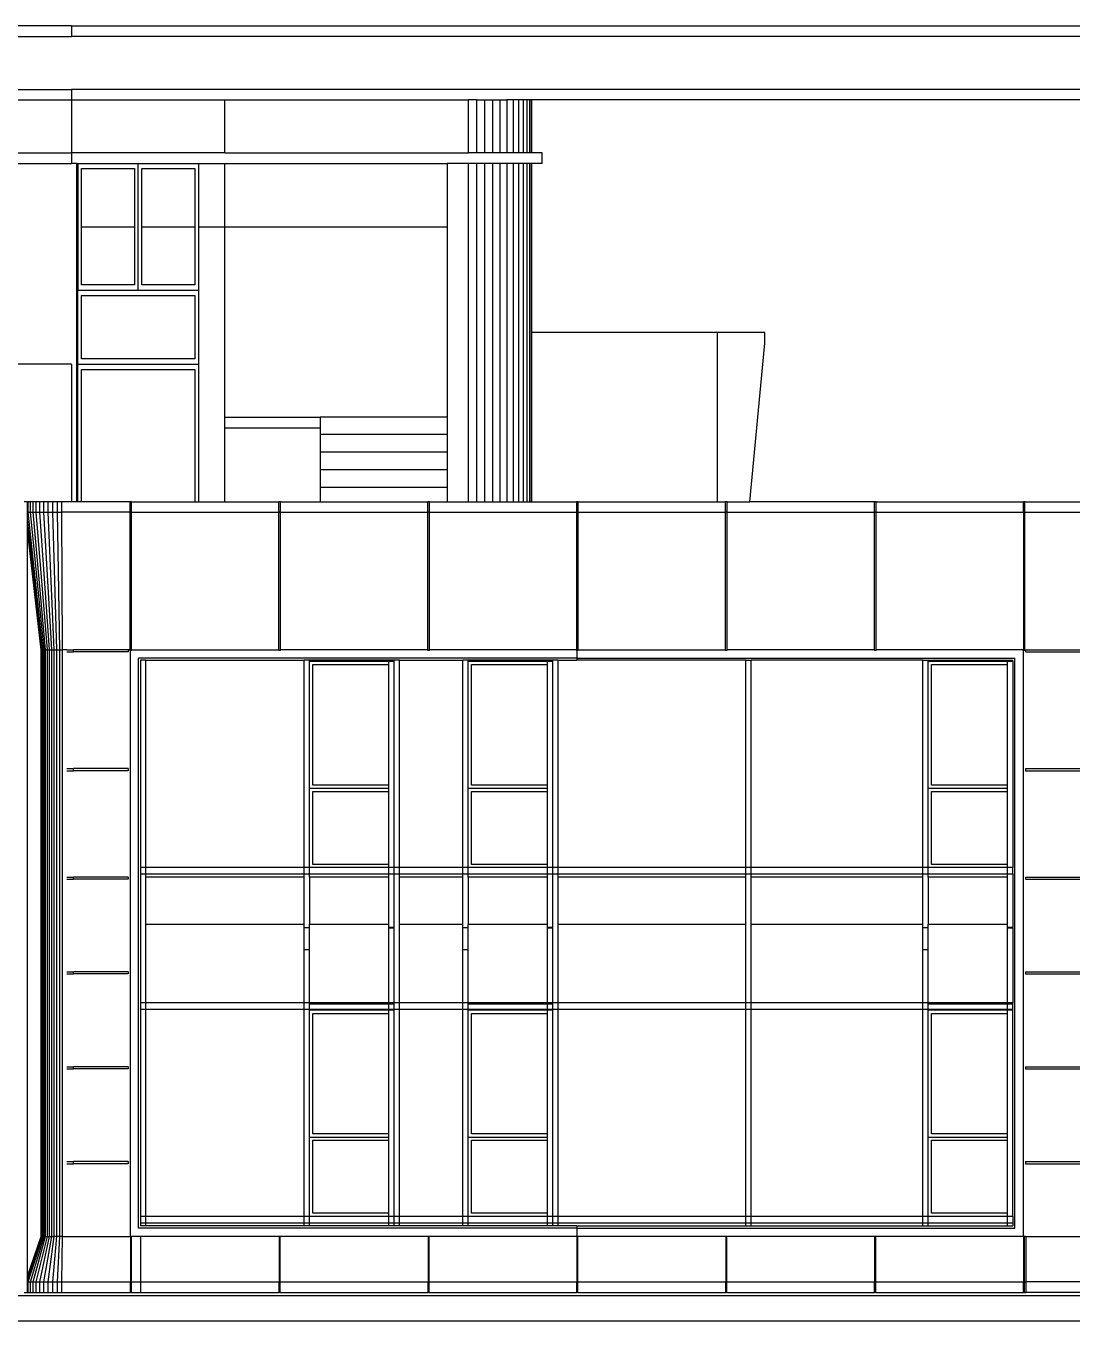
# Model space of a CAD drawing. Extents: x -311 to 61613, y 0 to 58400.
# Drawn here: x 17167 to 27061, y 46150 to 58400 of the extents above; entities that cross this region are included whole.
import ezdxf

# ---------------------------------------------------------------- set-up
doc = ezdxf.new("R2010")
doc.units = 0
doc.header["$LTSCALE"] = 1000
doc.header["$MEASUREMENT"] = 0
doc.layers.add('AD-AREA-OUTL', color=31, linetype='Continuous')

msp = doc.modelspace()

# ---------------------------------------------------------------- linework, layer by layer
at = {"layer": 'AD-AREA-OUTL', "color": 252}
for p, q in [((17600, 58400), (13846, 58400)), ((17600, 58400), (21353, 58400)), ((17600, 58400), (17600, 58300)), ((21353, 58400), (30650, 58400)), ((13846, 58300), (17600, 58300)), ((21353, 58300), (17600, 58300)), ((30450, 58300), (21353, 58300)), ((13846, 57800), (17600, 57800)), ((16150, 57700), (17600, 57700)), ((21353, 57800), (17600, 57800)), ((17600, 57800), (17600, 57700)), ((17600, 57700), (19050, 57700)), ((17600, 57700), (17600, 57200)), ((19050, 57700), (21350, 57700)), ((19050, 57200), (19050, 57700)), ((21353, 57700), (21350, 57700)), ((21350, 57700), (21350, 57200)), ((30450, 57800), (21353, 57800)), ((21428, 57700), (21353, 57700)), ((21428, 57700), (21505, 57700)), ((21428, 57700), (21428, 57200)), ((21505, 57700), (21579, 57700)), ((21505, 57700), (21505, 57200)), ((21579, 57700), (21650, 57700)), ((21579, 57700), (21579, 57200)), ((21650, 57700), (21715, 57700)), ((21650, 57700), (21650, 57200)), ((21774, 57700), (21715, 57700)), ((21715, 57700), (21715, 57200)), ((21826, 57700), (21774, 57700)), ((21774, 57700), (21774, 57200)), ((21869, 57700), (21826, 57700)), ((21826, 57700), (21826, 57200)), ((21904, 57700), (21869, 57700)), ((21869, 57700), (21869, 57200)), ((21929, 57700), (21904, 57700)), ((21904, 57700), (21904, 57200)), ((21945, 57700), (21929, 57700)), ((21929, 57700), (21929, 57200)), ((21950, 57700), (21945, 57700)), ((21945, 57700), (21945, 57200)), ((30650, 57700), (21950, 57700)), ((21950, 57700), (21950, 57200)), ((16150, 57200), (17600, 57200)), ((16150, 57100), (17600, 57100)), ((19050, 57200), (17600, 57200)), ((17600, 57200), (17600, 57100)), ((17650, 57100), (17600, 57100)), ((17650, 56500), (17650, 57100)), ((17650, 57100), (17659, 57100)), ((17659, 57100), (18229, 57100)), ((17659, 57100), (17659, 56500)), ((18229, 57100), (18800, 57100)), ((18229, 55900), (18229, 57100)), ((18800, 57100), (19050, 57100)), ((18800, 57100), (18800, 56500)), ((19050, 57200), (21350, 57200)), ((19050, 57100), (21150, 57100)), ((19050, 56500), (19050, 57100)), ((21350, 57100), (21150, 57100)), ((21150, 57100), (21150, 56500)), ((21350, 57200), (21353, 57200)), ((21353, 57100), (21350, 57100)), ((21350, 57100), (21350, 53900)), ((21428, 57200), (21353, 57200)), ((21428, 57100), (21353, 57100)), ((21441, 57200), (21428, 57200)), ((21441, 57100), (21428, 57100)), ((21428, 57100), (21428, 53900)), ((21505, 57200), (21441, 57200)), ((21505, 57100), (21441, 57100)), ((21531, 57200), (21505, 57200)), ((21531, 57100), (21505, 57100)), ((21505, 57100), (21505, 53900)), ((21579, 57200), (21531, 57200)), ((21579, 57100), (21531, 57100)), ((21618, 57200), (21579, 57200)), ((21618, 57100), (21579, 57100)), ((21579, 57100), (21579, 53900)), ((21650, 57200), (21618, 57200)), ((21650, 57100), (21618, 57100)), ((21700, 57200), (21650, 57200)), ((21700, 57100), (21650, 57100)), ((21650, 57100), (21650, 53900)), ((21715, 57200), (21700, 57200)), ((21715, 57100), (21700, 57100)), ((21774, 57200), (21715, 57200)), ((21774, 57100), (21715, 57100)), ((21715, 57100), (21715, 53900)), ((21776, 57200), (21774, 57200)), ((21776, 57100), (21774, 57100)), ((21774, 57100), (21774, 53900)), ((21826, 57200), (21776, 57200)), ((21826, 57100), (21776, 57100)), ((21845, 57200), (21826, 57200)), ((21845, 57100), (21826, 57100)), ((21826, 57100), (21826, 53900)), ((21869, 57200), (21845, 57200)), ((21869, 57100), (21845, 57100)), ((21904, 57200), (21869, 57200)), ((21904, 57100), (21869, 57100)), ((21869, 57100), (21869, 53900)), ((21905, 57200), (21904, 57200)), ((21905, 57100), (21904, 57100)), ((21904, 57100), (21904, 53900)), ((21929, 57200), (21905, 57200)), ((21929, 57100), (21905, 57100)), ((21945, 57200), (21929, 57200)), ((21945, 57100), (21929, 57100)), ((21929, 57100), (21929, 53900)), ((21950, 57200), (21945, 57200)), ((21950, 57100), (21945, 57100)), ((21945, 57100), (21945, 53900)), ((21956, 57200), (21950, 57200)), ((21956, 57100), (21950, 57100)), ((21950, 57100), (21950, 55500)), ((21997, 57200), (21956, 57200)), ((21997, 57100), (21956, 57100)), ((22026, 57200), (21997, 57200)), ((22026, 57100), (21997, 57100)), ((22044, 57200), (22026, 57200)), ((22044, 57100), (22026, 57100)), ((22050, 57200), (22044, 57200)), ((22050, 57100), (22044, 57100)), ((22050, 57100), (22050, 57200)), ((17694, 56500), (17694, 57050)), ((17694, 57050), (18195, 57050)), ((18195, 57050), (18195, 56500)), ((18264, 56500), (18264, 57050)), ((18264, 57050), (18765, 57050)), ((18765, 57050), (18765, 56500)), ((17650, 53900), (17650, 56500)), ((17650, 56500), (17659, 56500)), ((17659, 56500), (17659, 55900)), ((17694, 55950), (17694, 56500)), ((17694, 56500), (18195, 56500)), ((18195, 56500), (18195, 55950)), ((18264, 55950), (18264, 56500)), ((18264, 56500), (18765, 56500)), ((18765, 56500), (18765, 55950)), ((18800, 56500), (18800, 55900)), ((18800, 56500), (19050, 56500)), ((19050, 54700), (19050, 56500)), ((19050, 56500), (21150, 56500)), ((21150, 56500), (21150, 54700)), ((17659, 55900), (18229, 55900)), ((17659, 55200), (17659, 55900)), ((18195, 55950), (17694, 55950)), ((18229, 55900), (18800, 55900)), ((18765, 55950), (18264, 55950)), ((18800, 55900), (18800, 55200)), ((17694, 55250), (17694, 55850)), ((17694, 55850), (18765, 55850)), ((18765, 55850), (18765, 55250)), ((23705, 55500), (21950, 55500)), ((21950, 55500), (21950, 53900)), ((24155, 55500), (23705, 55500)), ((23705, 55500), (23705, 53900)), ((24155, 55400), (24155, 55500)), ((24015, 53900), (24155, 55400)), ((18765, 55250), (17694, 55250)), ((17600, 55200), (16150, 55200)), ((17600, 55200), (17600, 53900)), ((17659, 53900), (17659, 55200)), ((17659, 55200), (18800, 55200)), ((17694, 53900), (17694, 55150)), ((17694, 55150), (18765, 55150)), ((18765, 55150), (18765, 53900)), ((18800, 55200), (18800, 53900)), ((19050, 54600), (19050, 54700)), ((19050, 54700), (19950, 54700)), ((19950, 54700), (19950, 54600)), ((21150, 54700), (19950, 54700)), ((21150, 54700), (21150, 54534)), ((19050, 53900), (19050, 54600)), ((19050, 54600), (19950, 54600)), ((19950, 54600), (19950, 54534)), ((19950, 54534), (19950, 54367)), ((21150, 54534), (19950, 54534)), ((21150, 54534), (21150, 54367)), ((19950, 54367), (19950, 54200)), ((21150, 54367), (19950, 54367)), ((21150, 54367), (21150, 54200)), ((19950, 54200), (19950, 54033)), ((21150, 54200), (19950, 54200)), ((21150, 54200), (21150, 54033)), ((19950, 54033), (19950, 53900)), ((21150, 54033), (19950, 54033)), ((21150, 54033), (21150, 53900)), ((17182, 53900), (17152, 53900)), ((17182, 53800), (17182, 53900)), ((17182, 53900), (17189, 53900)), ((17210, 53900), (17189, 53900)), ((17189, 53800), (17189, 53900)), ((17210, 53800), (17210, 53900)), ((17235, 53900), (17210, 53900)), ((17235, 53800), (17235, 53900)), ((17265, 53900), (17235, 53900)), ((17265, 53800), (17265, 53900)), ((17299, 53900), (17265, 53900)), ((17299, 53800), (17299, 53900)), ((17338, 53900), (17299, 53900)), ((17338, 53800), (17338, 53900)), ((17379, 53900), (17338, 53900)), ((17379, 53800), (17379, 53900)), ((17422, 53900), (17379, 53900)), ((17422, 53800), (17422, 53900)), ((17467, 53900), (17422, 53900)), ((17467, 53800), (17467, 53900)), ((17508, 53900), (17467, 53900)), ((17600, 53900), (17508, 53900)), ((17508, 53800), (17508, 53900)), ((17650, 53900), (17600, 53900)), ((17659, 53900), (17650, 53900)), ((17694, 53900), (17659, 53900)), ((18152, 53900), (17694, 53900)), ((18167, 53900), (18152, 53900)), ((18152, 53800), (18152, 53900)), ((18167, 53800), (18167, 53900)), ((18167, 53900), (18765, 53900)), ((18167, 53800), (18167, 53900)), ((18765, 53900), (18800, 53900)), ((18800, 53900), (19050, 53900)), ((19050, 53900), (19560, 53900)), ((19560, 53800), (19560, 53900)), ((19575, 53900), (19560, 53900)), ((19575, 53800), (19575, 53900)), ((19575, 53800), (19575, 53900)), ((19575, 53900), (19950, 53900)), ((19950, 53900), (20968, 53900)), ((20968, 53800), (20968, 53900)), ((20983, 53900), (20968, 53900)), ((20983, 53800), (20983, 53900)), ((20983, 53800), (20983, 53900)), ((20983, 53900), (21150, 53900)), ((21150, 53900), (21350, 53900)), ((21350, 53900), (21428, 53900)), ((21428, 53900), (21505, 53900)), ((21505, 53900), (21579, 53900)), ((21579, 53900), (21650, 53900)), ((21650, 53900), (21715, 53900)), ((21715, 53900), (21774, 53900)), ((21774, 53900), (21826, 53900)), ((21826, 53900), (21869, 53900)), ((21869, 53900), (21904, 53900)), ((21904, 53900), (21929, 53900)), ((21929, 53900), (21945, 53900)), ((21945, 53900), (21950, 53900)), ((21950, 53900), (22376, 53900)), ((22376, 53800), (22376, 53900)), ((22391, 53900), (22376, 53900)), ((22391, 53800), (22391, 53900)), ((22391, 53800), (22391, 53900)), ((22391, 53900), (23705, 53900)), ((23705, 53900), (23784, 53900)), ((23784, 53800), (23784, 53900)), ((23799, 53900), (23784, 53900)), ((23799, 53800), (23799, 53900)), ((23799, 53800), (23799, 53900)), ((23799, 53900), (24015, 53900)), ((25192, 53900), (24015, 53900)), ((25192, 53800), (25192, 53900)), ((25207, 53900), (25192, 53900)), ((25207, 53800), (25207, 53900)), ((25207, 53900), (26600, 53900)), ((25207, 53800), (25207, 53900)), ((26615, 53900), (26600, 53900)), ((26600, 53800), (26600, 53900)), ((26615, 53800), (26615, 53900)), ((26615, 53800), (26615, 53900)), ((26615, 53900), (27244, 53900)), ((17182, 53730), (17182, 53800)), ((17182, 53800), (17189, 53800)), ((17328, 52500), (17189, 53800)), ((17189, 53800), (17210, 53800)), ((17210, 53800), (17235, 53800)), ((17340, 52500), (17210, 53800)), ((17354, 52500), (17235, 53800)), ((17235, 53800), (17265, 53800)), ((17265, 53800), (17299, 53800)), ((17371, 52500), (17265, 53800)), ((17391, 52500), (17299, 53800)), ((17299, 53800), (17338, 53800)), ((17413, 52500), (17338, 53800)), ((17338, 53800), (17379, 53800)), ((17436, 52500), (17379, 53800)), ((17379, 53800), (17422, 53800)), ((17461, 52500), (17422, 53800)), ((17422, 53800), (17467, 53800)), ((17467, 53800), (17508, 53800)), ((17487, 52500), (17467, 53800)), ((18152, 53800), (17508, 53800)), ((17513, 52500), (17508, 53800)), ((18152, 53800), (18152, 53800)), ((18152, 52500), (18152, 53800)), ((18167, 53800), (18152, 53800)), ((18167, 52500), (18167, 53800)), ((18167, 53800), (18167, 53800)), ((18167, 53800), (19560, 53800)), ((19560, 53800), (19560, 53800)), ((19560, 52500), (19560, 53800)), ((19575, 53800), (19560, 53800)), ((19575, 52500), (19575, 53800)), ((19575, 53800), (19575, 53800)), ((19575, 53800), (20968, 53800)), ((20968, 53800), (20968, 53800)), ((20968, 52500), (20968, 53800)), ((20983, 53800), (20968, 53800)), ((20983, 52500), (20983, 53800)), ((20983, 53800), (20983, 53800)), ((20983, 53800), (22376, 53800)), ((22376, 53800), (22376, 53800)), ((22376, 52500), (22376, 53800)), ((22391, 53800), (22376, 53800)), ((22391, 52500), (22391, 53800)), ((22391, 53800), (22391, 53800)), ((22391, 53800), (23784, 53800)), ((23784, 53800), (23784, 53800)), ((23784, 52500), (23784, 53800)), ((23799, 53800), (23784, 53800)), ((23799, 52500), (23799, 53800)), ((23799, 53800), (23799, 53800)), ((23799, 53800), (25192, 53800)), ((25192, 53800), (25192, 53800)), ((25192, 52500), (25192, 53800)), ((25207, 53800), (25192, 53800)), ((25207, 52500), (25207, 53800)), ((25207, 53800), (25207, 53800)), ((25207, 53800), (26600, 53800)), ((26600, 53800), (26600, 52500)), ((26600, 53800), (26600, 53800)), ((26615, 53800), (26600, 53800)), ((26615, 52500), (26615, 53800)), ((26615, 53800), (26615, 53800)), ((26615, 53800), (27244, 53800)), ((17182, 53654), (17182, 53730)), ((17320, 52500), (17182, 53730)), ((17182, 53631), (17182, 53654)), ((17315, 52500), (17182, 53654)), ((17182, 46576), (17182, 53631)), ((17313, 52500), (17182, 53631)), ((17313, 52500), (17315, 52500)), ((17313, 46950), (17313, 52500)), ((17315, 52500), (17320, 52500)), ((17315, 46950), (17315, 52500)), ((17320, 52500), (17328, 52500)), ((17320, 46950), (17320, 52500)), ((17328, 52500), (17340, 52500)), ((17328, 46950), (17328, 52500)), ((17340, 52500), (17354, 52500)), ((17340, 46950), (17340, 52500)), ((17354, 52500), (17371, 52500)), ((17354, 46950), (17354, 52500)), ((17371, 52500), (17391, 52500)), ((17371, 46950), (17371, 52500)), ((17391, 52500), (17413, 52500)), ((17391, 46950), (17391, 52500)), ((17413, 52500), (17436, 52500)), ((17413, 46950), (17413, 52500)), ((17436, 52500), (17461, 52500)), ((17436, 46950), (17436, 52500)), ((17461, 52500), (17487, 52500)), ((17461, 46950), (17461, 52500)), ((17487, 52500), (17513, 52500)), ((17487, 46950), (17487, 52500)), ((17555, 52500), (17513, 52500)), ((17513, 46950), (17513, 52500)), ((17555, 52500), (17563, 52500)), ((17555, 52480), (17563, 52480)), ((17563, 52500), (17591, 52500)), ((17563, 52480), (17591, 52480)), ((17591, 52500), (17617, 52500)), ((17591, 52480), (17617, 52480)), ((17617, 52480), (17617, 52500)), ((17617, 52500), (17618, 52500)), ((17618, 52480), (17617, 52480)), ((17618, 52480), (17618, 52500)), ((18133, 52500), (17618, 52500)), ((18133, 52480), (17618, 52480)), ((18152, 52500), (18133, 52500)), ((18133, 52500), (18133, 52480)), ((18152, 52493), (18152, 52500)), ((18152, 52493), (18152, 46950)), ((18167, 52493), (18152, 52493)), ((18167, 52493), (18167, 52500)), ((18167, 52500), (19560, 52500)), ((19560, 52493), (19560, 52500)), ((19575, 52493), (19560, 52493)), ((20968, 52500), (19575, 52500)), ((19575, 52493), (19575, 52500)), ((20968, 52493), (20968, 52500)), ((20983, 52493), (20968, 52493)), ((22376, 52500), (20983, 52500)), ((20983, 52493), (20983, 52500)), ((22376, 52493), (22376, 52500)), ((22376, 52500), (22376, 52420)), ((22376, 52500), (22376, 52500)), ((22376, 52493), (22376, 52493)), ((22391, 52493), (22376, 52493)), ((22376, 52493), (22376, 52420)), ((22391, 52493), (22391, 52500)), ((22391, 52500), (23784, 52500)), ((23784, 52493), (23784, 52500)), ((23799, 52493), (23784, 52493)), ((25192, 52500), (23799, 52500)), ((23799, 52493), (23799, 52500)), ((25192, 52493), (25192, 52500)), ((25207, 52493), (25192, 52493)), ((26600, 52500), (25207, 52500)), ((25207, 52493), (25207, 52500)), ((26600, 52493), (26600, 52500)), ((26600, 46950), (26600, 52493)), ((26615, 52493), (26600, 52493)), ((26615, 52500), (26619, 52500)), ((26615, 52493), (26615, 52500)), ((26619, 52500), (27134, 52500)), ((26619, 52500), (26619, 52480)), ((26619, 52480), (27134, 52480)), ((22376, 52420), (18232, 52420)), ((18232, 47030), (18232, 52420)), ((18252, 52400), (18252, 50440)), ((18300, 52400), (18252, 52400)), ((18300, 50440), (18300, 52400)), ((18300, 52400), (19800, 52400)), ((19800, 50440), (19800, 52400)), ((19850, 52400), (19800, 52400)), ((20600, 52400), (19850, 52400)), ((19850, 52390), (19850, 52400)), ((19850, 51190), (19850, 52390)), ((20600, 52390), (19850, 52390)), ((19880, 52360), (20600, 52360)), ((19880, 51220), (19880, 52360)), ((20600, 52390), (20600, 52400)), ((20650, 52400), (20600, 52400)), ((20600, 52360), (20600, 52390)), ((20650, 52390), (20600, 52390)), ((20600, 51220), (20600, 52360)), ((20700, 52400), (20650, 52400)), ((20650, 52390), (20650, 52400)), ((20650, 50440), (20650, 52390)), ((20700, 50440), (20700, 52400)), ((20700, 52400), (21300, 52400)), ((21350, 52400), (21300, 52400)), ((21300, 50440), (21300, 52400)), ((22100, 52400), (21350, 52400)), ((21350, 52390), (21350, 52400)), ((21350, 51190), (21350, 52390)), ((22100, 52390), (21350, 52390)), ((21380, 52360), (22100, 52360)), ((21380, 51220), (21380, 52360)), ((22100, 52390), (22100, 52400)), ((22150, 52400), (22100, 52400)), ((22100, 52360), (22100, 52390)), ((22150, 52390), (22100, 52390)), ((22100, 51220), (22100, 52360)), ((22200, 52400), (22150, 52400)), ((22150, 52390), (22150, 52400)), ((22150, 50440), (22150, 52390)), ((22200, 52400), (22376, 52400)), ((22200, 50440), (22200, 52400)), ((22376, 52420), (26520, 52420)), ((22376, 52420), (22376, 52420)), ((22376, 52420), (22376, 52400)), ((22376, 52420), (22376, 52400)), ((23975, 52400), (22376, 52400)), ((22376, 52400), (22376, 52400)), ((23975, 50440), (23975, 52400)), ((23975, 52400), (24025, 52400)), ((24025, 50440), (24025, 52400)), ((25650, 52400), (24025, 52400)), ((25650, 50440), (25650, 52400)), ((25650, 52400), (25700, 52400)), ((25700, 52400), (26450, 52400)), ((25700, 52390), (25700, 52400)), ((25700, 51190), (25700, 52390)), ((26450, 52390), (25700, 52390)), ((25730, 52360), (26450, 52360)), ((25730, 51220), (25730, 52360)), ((26450, 52390), (26450, 52400)), ((26450, 52400), (26500, 52400)), ((26450, 52360), (26450, 52390)), ((26500, 52390), (26450, 52390)), ((26450, 51220), (26450, 52360)), ((26500, 52400), (26500, 52400)), ((26500, 52390), (26500, 52400)), ((26500, 52390), (26500, 52400)), ((26500, 52390), (26500, 50440)), ((26520, 47030), (26520, 52420)), ((17555, 51375), (17563, 51375)), ((17555, 51355), (17563, 51355)), ((17563, 51375), (17591, 51375)), ((17563, 51355), (17591, 51355)), ((17591, 51375), (17617, 51375)), ((17591, 51355), (17617, 51355)), ((17617, 51355), (17617, 51375)), ((17617, 51375), (17618, 51375)), ((17618, 51355), (17617, 51355)), ((17618, 51355), (17618, 51375)), ((18133, 51375), (17618, 51375)), ((18133, 51355), (17618, 51355)), ((18133, 51375), (18133, 51355)), ((26619, 51375), (27134, 51375)), ((26619, 51375), (26619, 51355)), ((26619, 51355), (27134, 51355)), ((20600, 51220), (19880, 51220)), ((20600, 51190), (20600, 51220)), ((22100, 51220), (21380, 51220)), ((22100, 51190), (22100, 51220)), ((26450, 51220), (25730, 51220)), ((26450, 51190), (26450, 51220)), ((19850, 50440), (19850, 51190)), ((19850, 51190), (20600, 51190)), ((19880, 51160), (20600, 51160)), ((19880, 50470), (19880, 51160)), ((20600, 51160), (20600, 51190)), ((20600, 50470), (20600, 51160)), ((21350, 50440), (21350, 51190)), ((21350, 51190), (22100, 51190)), ((21380, 51160), (22100, 51160)), ((21380, 50470), (21380, 51160)), ((22100, 51160), (22100, 51190)), ((22100, 50470), (22100, 51160)), ((25700, 50440), (25700, 51190)), ((25700, 51190), (26450, 51190)), ((25730, 51160), (26450, 51160)), ((25730, 50470), (25730, 51160)), ((26450, 51160), (26450, 51190)), ((26450, 50470), (26450, 51160)), ((20600, 50470), (19880, 50470)), ((20600, 50440), (20600, 50470)), ((22100, 50470), (21380, 50470)), ((22100, 50440), (22100, 50470)), ((26450, 50470), (25730, 50470)), ((26450, 50440), (26450, 50470)), ((17555, 50350), (17563, 50350)), ((17563, 50350), (17591, 50350)), ((17591, 50350), (17617, 50350)), ((17617, 50330), (17617, 50350)), ((17617, 50350), (17618, 50350)), ((17618, 50330), (17618, 50350)), ((18133, 50350), (17618, 50350)), ((18133, 50350), (18133, 50330)), ((18252, 50440), (18252, 50380)), ((18300, 50440), (18252, 50440)), ((18252, 50380), (18252, 49160)), ((18252, 50380), (18300, 50380)), ((18300, 50380), (18300, 50440)), ((19800, 50440), (18300, 50440)), ((18300, 50350), (18300, 50380)), ((18300, 50380), (19800, 50380)), ((18300, 49900), (18300, 50350)), ((19800, 50350), (18300, 50350)), ((19800, 50380), (19800, 50440)), ((19850, 50440), (19800, 50440)), ((19800, 50380), (19850, 50380)), ((19800, 50350), (19800, 50380)), ((19800, 49900), (19800, 50350)), ((19850, 50380), (19850, 50440)), ((20600, 50440), (19850, 50440)), ((19850, 50350), (19850, 50380)), ((19850, 50380), (20600, 50380)), ((19850, 50350), (19850, 49900)), ((20600, 50350), (19850, 50350)), ((20600, 50380), (20600, 50440)), ((20650, 50440), (20600, 50440)), ((20600, 50350), (20600, 50380)), ((20600, 50380), (20650, 50380)), ((20600, 49900), (20600, 50350)), ((20700, 50440), (20650, 50440)), ((20650, 50380), (20650, 50440)), ((20650, 50380), (20700, 50380)), ((20650, 49877), (20650, 50380)), ((20700, 50380), (20700, 50440)), ((21300, 50440), (20700, 50440)), ((20700, 50350), (20700, 50380)), ((20700, 50380), (21300, 50380)), ((20700, 49900), (20700, 50350)), ((21300, 50350), (20700, 50350)), ((21350, 50440), (21300, 50440)), ((21300, 50380), (21300, 50440)), ((21300, 50380), (21350, 50380)), ((21300, 50350), (21300, 50380)), ((21300, 49900), (21300, 50350)), ((21350, 50380), (21350, 50440)), ((22100, 50440), (21350, 50440)), ((21350, 50350), (21350, 50380)), ((21350, 50380), (22100, 50380)), ((21350, 50350), (21350, 49900)), ((22100, 50350), (21350, 50350)), ((22150, 50440), (22100, 50440)), ((22100, 50380), (22100, 50440)), ((22100, 50380), (22150, 50380)), ((22100, 50350), (22100, 50380)), ((22100, 49900), (22100, 50350)), ((22200, 50440), (22150, 50440)), ((22150, 50380), (22150, 50440)), ((22150, 50380), (22200, 50380)), ((22150, 49877), (22150, 50380)), ((22200, 50380), (22200, 50440)), ((23975, 50440), (22200, 50440)), ((22200, 50350), (22200, 50380)), ((22200, 50380), (23975, 50380)), ((22200, 49900), (22200, 50350)), ((23975, 50350), (22200, 50350)), ((24025, 50440), (23975, 50440)), ((23975, 50380), (23975, 50440)), ((23975, 50350), (23975, 50380)), ((23975, 50380), (24025, 50380)), ((23975, 49900), (23975, 50350)), ((24025, 50380), (24025, 50440)), ((25650, 50440), (24025, 50440)), ((24025, 50350), (24025, 50380)), ((24025, 50380), (25650, 50380)), ((24025, 49900), (24025, 50350)), ((25650, 50350), (24025, 50350)), ((25700, 50440), (25650, 50440)), ((25650, 50380), (25650, 50440)), ((25650, 50380), (25700, 50380)), ((25650, 50350), (25650, 50380)), ((25650, 49900), (25650, 50350)), ((25700, 50380), (25700, 50440)), ((26450, 50440), (25700, 50440)), ((25700, 50350), (25700, 50380)), ((25700, 50380), (26450, 50380)), ((25700, 50350), (25700, 49900)), ((26450, 50350), (25700, 50350)), ((26500, 50440), (26450, 50440)), ((26450, 50380), (26450, 50440)), ((26450, 50350), (26450, 50380)), ((26450, 50380), (26500, 50380)), ((26450, 49900), (26450, 50350)), ((26500, 50380), (26500, 50440)), ((26500, 50380), (26500, 49877)), ((26619, 50350), (27134, 50350)), ((26619, 50350), (26619, 50330)), ((17555, 50330), (17563, 50330)), ((17563, 50330), (17591, 50330)), ((17591, 50330), (17617, 50330)), ((17618, 50330), (17617, 50330)), ((18133, 50330), (17618, 50330)), ((26619, 50330), (27134, 50330)), ((18300, 49160), (18300, 49900)), ((19800, 49900), (18300, 49900)), ((19800, 49870), (19800, 49900)), ((19800, 49660), (19800, 49870)), ((19850, 49870), (19800, 49870)), ((19850, 49870), (19850, 49900)), ((20600, 49900), (19850, 49900)), ((19850, 49660), (19850, 49870)), ((20600, 49877), (20600, 49900)), ((20600, 49870), (20600, 49877)), ((20600, 49877), (20650, 49877)), ((20600, 49160), (20600, 49870)), ((20600, 49870), (20650, 49870)), ((20650, 49870), (20650, 49877)), ((20650, 49160), (20650, 49870)), ((20700, 49160), (20700, 49900)), ((21300, 49900), (20700, 49900)), ((21300, 49870), (21300, 49900)), ((21300, 49660), (21300, 49870)), ((21350, 49870), (21300, 49870)), ((21350, 49870), (21350, 49900)), ((22100, 49900), (21350, 49900)), ((21350, 49660), (21350, 49870)), ((22100, 49877), (22100, 49900)), ((22100, 49870), (22100, 49877)), ((22100, 49877), (22150, 49877)), ((22100, 49160), (22100, 49870)), ((22100, 49870), (22150, 49870)), ((22150, 49870), (22150, 49877)), ((22150, 49160), (22150, 49870)), ((22200, 49160), (22200, 49900)), ((23975, 49900), (22200, 49900)), ((23975, 49160), (23975, 49900)), ((24025, 49160), (24025, 49900)), ((25650, 49900), (24025, 49900)), ((25650, 49870), (25650, 49900)), ((25650, 49660), (25650, 49870)), ((25700, 49870), (25650, 49870)), ((25700, 49870), (25700, 49900)), ((26450, 49900), (25700, 49900)), ((25700, 49660), (25700, 49870)), ((26450, 49877), (26450, 49900)), ((26450, 49870), (26450, 49877)), ((26450, 49877), (26500, 49877)), ((26450, 49160), (26450, 49870)), ((26450, 49870), (26500, 49870)), ((26500, 49870), (26500, 49877)), ((26500, 49870), (26500, 49160)), ((19800, 49160), (19800, 49660)), ((19850, 49660), (19800, 49660)), ((19850, 49160), (19850, 49660)), ((21300, 49160), (21300, 49660)), ((21350, 49660), (21300, 49660)), ((21350, 49160), (21350, 49660)), ((25650, 49160), (25650, 49660)), ((25700, 49660), (25650, 49660)), ((25700, 49160), (25700, 49660)), ((17555, 49452), (17563, 49452)), ((17555, 49433), (17563, 49433)), ((17563, 49452), (17591, 49452)), ((17563, 49433), (17591, 49433)), ((17591, 49452), (17617, 49452)), ((17591, 49433), (17617, 49433)), ((17617, 49433), (17617, 49452)), ((17617, 49452), (17618, 49452)), ((17618, 49433), (17617, 49433)), ((17618, 49433), (17618, 49452)), ((18133, 49452), (17618, 49452)), ((18133, 49433), (17618, 49433)), ((18133, 49452), (18133, 49433)), ((26619, 49452), (27134, 49452)), ((26619, 49452), (26619, 49433)), ((26619, 49433), (27134, 49433)), ((18252, 49160), (18252, 49100)), ((18300, 49160), (18252, 49160)), ((18300, 49100), (18300, 49160)), ((19800, 49160), (18300, 49160)), ((19800, 49100), (19800, 49160)), ((19850, 49160), (19800, 49160)), ((19850, 49150), (19850, 49160)), ((20600, 49160), (19850, 49160)), ((19850, 49150), (20600, 49150)), ((19850, 49100), (19850, 49150)), ((20600, 49150), (20600, 49160)), ((20650, 49160), (20600, 49160)), ((20600, 49100), (20600, 49150)), ((20600, 49150), (20650, 49150)), ((20650, 49150), (20650, 49160)), ((20700, 49160), (20650, 49160)), ((20650, 49100), (20650, 49150)), ((20700, 49100), (20700, 49160)), ((21300, 49160), (20700, 49160)), ((21350, 49160), (21300, 49160)), ((21300, 49100), (21300, 49160)), ((21350, 49150), (21350, 49160)), ((22100, 49160), (21350, 49160)), ((21350, 49150), (22100, 49150)), ((21350, 49100), (21350, 49150)), ((22100, 49150), (22100, 49160)), ((22150, 49160), (22100, 49160)), ((22100, 49100), (22100, 49150)), ((22100, 49150), (22150, 49150)), ((22150, 49150), (22150, 49160)), ((22200, 49160), (22150, 49160)), ((22150, 49100), (22150, 49150)), ((22200, 49100), (22200, 49160)), ((23975, 49160), (22200, 49160)), ((24025, 49160), (23975, 49160)), ((23975, 49100), (23975, 49160)), ((24025, 49100), (24025, 49160)), ((25650, 49160), (24025, 49160)), ((25700, 49160), (25650, 49160)), ((25650, 49100), (25650, 49160)), ((25700, 49150), (25700, 49160)), ((26450, 49160), (25700, 49160)), ((25700, 49150), (26450, 49150)), ((25700, 49100), (25700, 49150)), ((26450, 49150), (26450, 49160)), ((26500, 49160), (26450, 49160)), ((26450, 49100), (26450, 49150)), ((26450, 49150), (26500, 49150)), ((26500, 49150), (26500, 49160)), ((26500, 49100), (26500, 49150)), ((18252, 49100), (18252, 47140)), ((18252, 49100), (18300, 49100)), ((18300, 49100), (19800, 49100)), ((18300, 47140), (18300, 49100)), ((19800, 49100), (19850, 49100)), ((19800, 47140), (19800, 49100)), ((19850, 49100), (20600, 49100)), ((19850, 49090), (19850, 49100)), ((19850, 47890), (19850, 49090)), ((20600, 49090), (19850, 49090)), ((19880, 49060), (20600, 49060)), ((19880, 47920), (19880, 49060)), ((20600, 49090), (20600, 49100)), ((20600, 49100), (20650, 49100)), ((20600, 49060), (20600, 49090)), ((20650, 49090), (20600, 49090)), ((20600, 47920), (20600, 49060)), ((20650, 49100), (20700, 49100)), ((20650, 49090), (20650, 49100)), ((20650, 47140), (20650, 49090)), ((20700, 49100), (21300, 49100)), ((20700, 47140), (20700, 49100)), ((21300, 49100), (21350, 49100)), ((21300, 47140), (21300, 49100)), ((21350, 49100), (22100, 49100)), ((21350, 49090), (21350, 49100)), ((21350, 47890), (21350, 49090)), ((22100, 49090), (21350, 49090)), ((21380, 49060), (22100, 49060)), ((21380, 47920), (21380, 49060)), ((22100, 49090), (22100, 49100)), ((22100, 49100), (22150, 49100)), ((22100, 49060), (22100, 49090)), ((22150, 49090), (22100, 49090)), ((22100, 47920), (22100, 49060)), ((22150, 49100), (22200, 49100)), ((22150, 49090), (22150, 49100)), ((22150, 47140), (22150, 49090)), ((22200, 49100), (23975, 49100)), ((22200, 47140), (22200, 49100)), ((23975, 49100), (24025, 49100)), ((23975, 47140), (23975, 49100)), ((24025, 49100), (25650, 49100)), ((24025, 47140), (24025, 49100)), ((25650, 49100), (25700, 49100)), ((25650, 47140), (25650, 49100)), ((25700, 49100), (26450, 49100)), ((25700, 49090), (25700, 49100)), ((25700, 47890), (25700, 49090)), ((26450, 49090), (25700, 49090)), ((25730, 49060), (26450, 49060)), ((25730, 47920), (25730, 49060)), ((26450, 49090), (26450, 49100)), ((26450, 49100), (26500, 49100)), ((26450, 49060), (26450, 49090)), ((26500, 49090), (26450, 49090)), ((26450, 47920), (26450, 49060)), ((26500, 49090), (26500, 49100)), ((26500, 47140), (26500, 49090)), ((17555, 48555), (17563, 48555)), ((17555, 48535), (17563, 48535)), ((17563, 48555), (17591, 48555)), ((17563, 48535), (17591, 48535)), ((17591, 48555), (17617, 48555)), ((17591, 48535), (17617, 48535)), ((17617, 48535), (17617, 48555)), ((17617, 48555), (17618, 48555)), ((17618, 48535), (17617, 48535)), ((17618, 48535), (17618, 48555)), ((18133, 48555), (17618, 48555)), ((18133, 48535), (17618, 48535)), ((18133, 48555), (18133, 48535)), ((26619, 48555), (27134, 48555)), ((26619, 48555), (26619, 48535)), ((26619, 48535), (27134, 48535)), ((20600, 47920), (19880, 47920)), ((20600, 47890), (20600, 47920)), ((22100, 47920), (21380, 47920)), ((22100, 47890), (22100, 47920)), ((26450, 47920), (25730, 47920)), ((26450, 47890), (26450, 47920)), ((19850, 47140), (19850, 47890)), ((19850, 47890), (20600, 47890)), ((19880, 47860), (20600, 47860)), ((19880, 47170), (19880, 47860)), ((20600, 47860), (20600, 47890)), ((20600, 47170), (20600, 47860)), ((21350, 47140), (21350, 47890)), ((21350, 47890), (22100, 47890)), ((21380, 47860), (22100, 47860)), ((21380, 47170), (21380, 47860)), ((22100, 47860), (22100, 47890)), ((22100, 47170), (22100, 47860)), ((25700, 47140), (25700, 47890)), ((25700, 47890), (26450, 47890)), ((25730, 47860), (26450, 47860)), ((25730, 47170), (25730, 47860)), ((26450, 47860), (26450, 47890)), ((26450, 47170), (26450, 47860)), ((17555, 47658), (17563, 47658)), ((17563, 47658), (17591, 47658)), ((17591, 47658), (17617, 47658)), ((17617, 47638), (17617, 47658)), ((17617, 47658), (17618, 47658)), ((17618, 47638), (17618, 47658)), ((18133, 47658), (17618, 47658)), ((18133, 47658), (18133, 47638)), ((26619, 47658), (27134, 47658)), ((26619, 47658), (26619, 47638)), ((17555, 47638), (17563, 47638)), ((17563, 47638), (17591, 47638)), ((17591, 47638), (17617, 47638)), ((17618, 47638), (17617, 47638)), ((18133, 47638), (17618, 47638)), ((26619, 47638), (27134, 47638)), ((20600, 47170), (19880, 47170)), ((20600, 47140), (20600, 47170)), ((22100, 47170), (21380, 47170)), ((22100, 47140), (22100, 47170)), ((26450, 47170), (25730, 47170)), ((26450, 47140), (26450, 47170)), ((18300, 47140), (18252, 47140)), ((18252, 47140), (18252, 47080)), ((18252, 47080), (18300, 47080)), ((18252, 47080), (18252, 47050)), ((18300, 47050), (18252, 47050)), ((18300, 47080), (18300, 47140)), ((19800, 47140), (18300, 47140)), ((18300, 47080), (19800, 47080)), ((18300, 47050), (18300, 47080)), ((19800, 47050), (18300, 47050)), ((19850, 47140), (19800, 47140)), ((19800, 47080), (19800, 47140)), ((19800, 47080), (19850, 47080)), ((19800, 47050), (19800, 47080)), ((19850, 47050), (19800, 47050)), ((19850, 47080), (19850, 47140)), ((20600, 47140), (19850, 47140)), ((19850, 47080), (20600, 47080)), ((19850, 47050), (19850, 47080)), ((20600, 47050), (19850, 47050)), ((20650, 47140), (20600, 47140)), ((20600, 47080), (20600, 47140)), ((20600, 47080), (20650, 47080)), ((20600, 47050), (20600, 47080)), ((20650, 47050), (20600, 47050)), ((20700, 47140), (20650, 47140)), ((20650, 47080), (20650, 47140)), ((20650, 47080), (20700, 47080)), ((20650, 47050), (20650, 47080)), ((20700, 47050), (20650, 47050)), ((20700, 47080), (20700, 47140)), ((21300, 47140), (20700, 47140)), ((20700, 47080), (21300, 47080)), ((20700, 47050), (20700, 47080)), ((21300, 47050), (20700, 47050)), ((21350, 47140), (21300, 47140)), ((21300, 47080), (21300, 47140)), ((21300, 47080), (21350, 47080)), ((21300, 47050), (21300, 47080)), ((21350, 47050), (21300, 47050)), ((21350, 47080), (21350, 47140)), ((22100, 47140), (21350, 47140)), ((21350, 47080), (22100, 47080)), ((21350, 47050), (21350, 47080)), ((22100, 47050), (21350, 47050)), ((22150, 47140), (22100, 47140)), ((22100, 47080), (22100, 47140)), ((22100, 47080), (22150, 47080)), ((22100, 47050), (22100, 47080)), ((22150, 47050), (22100, 47050)), ((22200, 47140), (22150, 47140)), ((22150, 47080), (22150, 47140)), ((22150, 47080), (22200, 47080)), ((22150, 47050), (22150, 47080)), ((22200, 47050), (22150, 47050)), ((22200, 47080), (22200, 47140)), ((23975, 47140), (22200, 47140)), ((22200, 47080), (23975, 47080)), ((22200, 47050), (22200, 47080)), ((22376, 47050), (22200, 47050)), ((22376, 47050), (23975, 47050)), ((22376, 47050), (22376, 47050)), ((22376, 47050), (22376, 47030)), ((22376, 47050), (22376, 47030)), ((24025, 47140), (23975, 47140)), ((23975, 47080), (23975, 47140)), ((23975, 47080), (24025, 47080)), ((23975, 47050), (23975, 47080)), ((23975, 47050), (24025, 47050)), ((24025, 47080), (24025, 47140)), ((25650, 47140), (24025, 47140)), ((24025, 47080), (25650, 47080)), ((24025, 47050), (24025, 47080)), ((24025, 47050), (25650, 47050)), ((25700, 47140), (25650, 47140)), ((25650, 47080), (25650, 47140)), ((25650, 47080), (25700, 47080)), ((25650, 47050), (25650, 47080)), ((25650, 47050), (25700, 47050)), ((25700, 47080), (25700, 47140)), ((26450, 47140), (25700, 47140)), ((25700, 47080), (26450, 47080)), ((25700, 47050), (25700, 47080)), ((25700, 47050), (26450, 47050)), ((26450, 47080), (26450, 47140)), ((26500, 47140), (26450, 47140)), ((26450, 47080), (26500, 47080)), ((26450, 47050), (26450, 47080)), ((26450, 47050), (26500, 47050)), ((26500, 47140), (26500, 47080)), ((26500, 47080), (26500, 47050)), ((17182, 46576), (17313, 46950)), ((17182, 46569), (17315, 46950)), ((17182, 46543), (17320, 46950)), ((17189, 46520), (17328, 46950)), ((17210, 46520), (17340, 46950)), ((17235, 46520), (17354, 46950)), ((17265, 46520), (17371, 46950)), ((17299, 46520), (17391, 46950)), ((17313, 46950), (17315, 46950)), ((17315, 46950), (17320, 46950)), ((17328, 46950), (17320, 46950)), ((17328, 46950), (17340, 46950)), ((17338, 46520), (17413, 46950)), ((17340, 46950), (17354, 46950)), ((17354, 46950), (17371, 46950)), ((17371, 46950), (17391, 46950)), ((17379, 46520), (17436, 46950)), ((17391, 46950), (17413, 46950)), ((17413, 46950), (17436, 46950)), ((17422, 46520), (17461, 46950)), ((17461, 46950), (17436, 46950)), ((17487, 46950), (17461, 46950)), ((17467, 46520), (17487, 46950)), ((17513, 46950), (17487, 46950)), ((17508, 46520), (17513, 46950)), ((17513, 46950), (18152, 46950)), ((18155, 46950), (18152, 46950)), ((18155, 46950), (18155, 46521)), ((18165, 46950), (18155, 46950)), ((18250, 46950), (18165, 46950)), ((18165, 46521), (18165, 46950)), ((22376, 47030), (18232, 47030)), ((19563, 46950), (18250, 46950)), ((18250, 46950), (18250, 46520)), ((19563, 46950), (19563, 46521)), ((19573, 46950), (19563, 46950)), ((20970, 46950), (19573, 46950)), ((19573, 46521), (19573, 46950)), ((20970, 46950), (20970, 46521)), ((20980, 46950), (20970, 46950)), ((22376, 46950), (20980, 46950)), ((20980, 46521), (20980, 46950)), ((22376, 47030), (26520, 47030)), ((22376, 47030), (22376, 47030)), ((22376, 47030), (22376, 46950)), ((22376, 47030), (22376, 46950)), ((22376, 46950), (22376, 46950)), ((22378, 46950), (22376, 46950)), ((22378, 46950), (22378, 46521)), ((22388, 46950), (22378, 46950)), ((23786, 46950), (22388, 46950)), ((22388, 46521), (22388, 46950)), ((23786, 46950), (23786, 46521)), ((23796, 46950), (23786, 46950)), ((25194, 46950), (23796, 46950)), ((23796, 46521), (23796, 46950)), ((25194, 46950), (25194, 46521)), ((25204, 46950), (25194, 46950)), ((26600, 46950), (25204, 46950)), ((25204, 46521), (25204, 46950)), ((26602, 46950), (26600, 46950)), ((26600, 46950), (26600, 46950)), ((26602, 46950), (26602, 46521)), ((26602, 46950), (26602, 46950)), ((26612, 46950), (26602, 46950)), ((26624, 46950), (26612, 46950)), ((26612, 46950), (26612, 46950)), ((26612, 46521), (26612, 46950)), ((26624, 46950), (26624, 46520)), ((26624, 46950), (26624, 46950)), ((26624, 46950), (27239, 46950)), ((17182, 46569), (17182, 46576)), ((17182, 46543), (17182, 46569)), ((17182, 46520), (17182, 46543)), ((17182, 46420), (17182, 46520)), ((17182, 46520), (17189, 46520)), ((17189, 46520), (17210, 46520)), ((17189, 46420), (17189, 46520)), ((17210, 46520), (17235, 46520)), ((17210, 46420), (17210, 46520)), ((17235, 46520), (17265, 46520)), ((17235, 46420), (17235, 46520)), ((17265, 46520), (17299, 46520)), ((17265, 46420), (17265, 46520)), ((17299, 46520), (17338, 46520)), ((17299, 46420), (17299, 46520)), ((17338, 46520), (17379, 46520)), ((17338, 46420), (17338, 46520)), ((17379, 46520), (17422, 46520)), ((17379, 46420), (17379, 46520)), ((17422, 46520), (17467, 46520)), ((17422, 46420), (17422, 46520)), ((17467, 46520), (17508, 46520)), ((17467, 46420), (17467, 46520)), ((17508, 46520), (18155, 46520)), ((17508, 46420), (17508, 46520)), ((18155, 46520), (18155, 46521)), ((18165, 46521), (18155, 46521)), ((18155, 46420), (18155, 46520)), ((18165, 46520), (18165, 46521)), ((18165, 46420), (18165, 46520)), ((18165, 46520), (18250, 46520)), ((18250, 46520), (18250, 46420)), ((18250, 46520), (19563, 46520)), ((19563, 46520), (19563, 46521)), ((19573, 46521), (19563, 46521)), ((19563, 46420), (19563, 46520)), ((19573, 46520), (19573, 46521)), ((19573, 46420), (19573, 46520)), ((19573, 46520), (20970, 46520)), ((20970, 46520), (20970, 46521)), ((20980, 46521), (20970, 46521)), ((20970, 46420), (20970, 46520)), ((20980, 46520), (20980, 46521)), ((20980, 46420), (20980, 46520)), ((20980, 46520), (22378, 46520)), ((22378, 46520), (22378, 46521)), ((22388, 46521), (22378, 46521)), ((22378, 46420), (22378, 46520)), ((22388, 46520), (22388, 46521)), ((22388, 46420), (22388, 46520)), ((22388, 46520), (23786, 46520)), ((23786, 46520), (23786, 46521)), ((23796, 46521), (23786, 46521)), ((23786, 46420), (23786, 46520)), ((23796, 46520), (23796, 46521)), ((23796, 46420), (23796, 46520)), ((23796, 46520), (25194, 46520)), ((25194, 46520), (25194, 46521)), ((25204, 46521), (25194, 46521)), ((25194, 46420), (25194, 46520)), ((25204, 46520), (25204, 46521)), ((25204, 46420), (25204, 46520)), ((25204, 46520), (26602, 46520)), ((26602, 46520), (26602, 46521)), ((26612, 46521), (26602, 46521)), ((26602, 46420), (26602, 46520)), ((26612, 46520), (26612, 46521)), ((26612, 46420), (26612, 46520)), ((26612, 46520), (26624, 46520)), ((27244, 46520), (26624, 46520)), ((26624, 46520), (26624, 46420)), ((30750, 46390), (4050, 46390)), ((17152, 46420), (17182, 46420)), ((17182, 46420), (17189, 46420)), ((17189, 46420), (17210, 46420)), ((17210, 46420), (17235, 46420)), ((17235, 46420), (17265, 46420)), ((17265, 46420), (17299, 46420)), ((17299, 46420), (17338, 46420)), ((17338, 46420), (17379, 46420)), ((17379, 46420), (17422, 46420)), ((17422, 46420), (17467, 46420)), ((17467, 46420), (17508, 46420)), ((17508, 46420), (18155, 46420)), ((18165, 46420), (18155, 46420)), ((18165, 46420), (18250, 46420)), ((18250, 46420), (19563, 46420)), ((19573, 46420), (19563, 46420)), ((19573, 46420), (20970, 46420)), ((20980, 46420), (20970, 46420)), ((20980, 46420), (22378, 46420)), ((22388, 46420), (22378, 46420)), ((22388, 46420), (23786, 46420)), ((23796, 46420), (23786, 46420)), ((23796, 46420), (25194, 46420)), ((25204, 46420), (25194, 46420)), ((25204, 46420), (26602, 46420)), ((26612, 46420), (26602, 46420)), ((26612, 46420), (26624, 46420)), ((27244, 46420), (26624, 46420)), ((30450, 46150), (4050, 46150))]:
    msp.add_line(p, q, dxfattribs=at)

doc.saveas('drawing.dxf')
